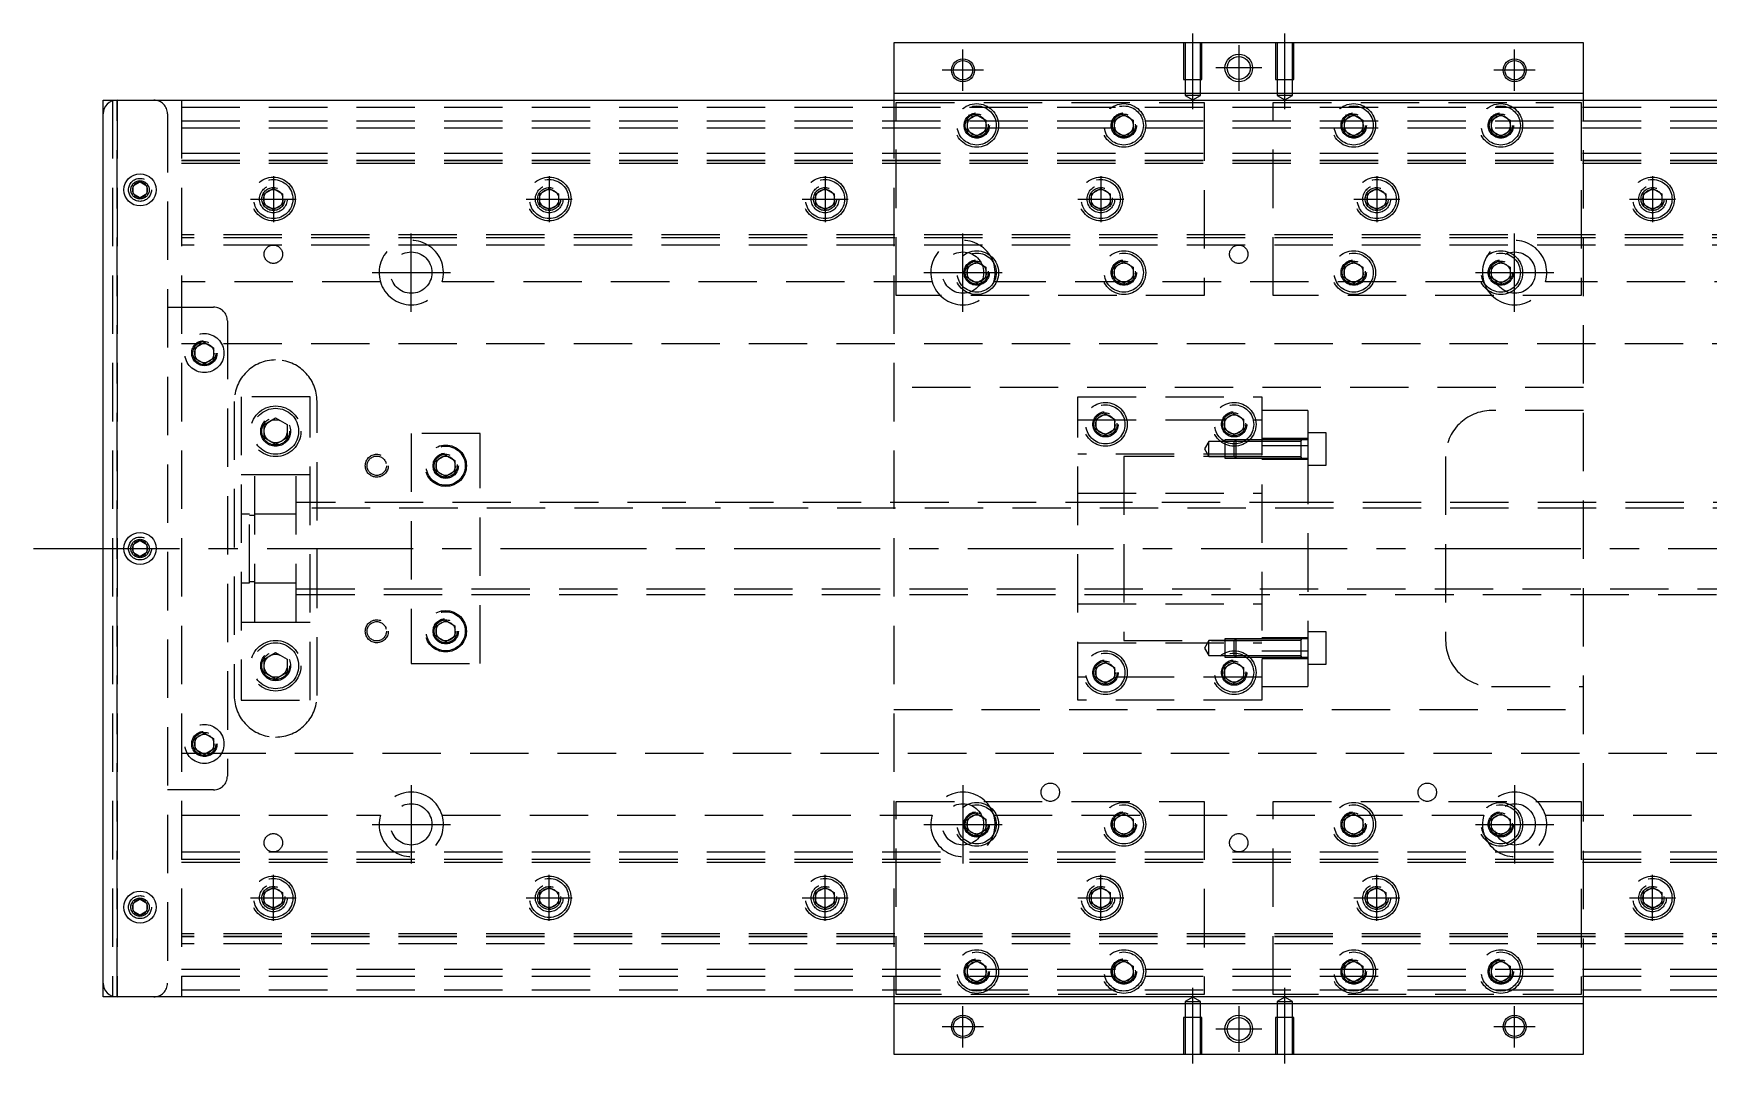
# Model space of a CAD drawing. Extents: x -15 to 702, y -281 to 112.
# Drawn here: x -15.2 to 349.2, y -112 to 112 of the extents above; entities that cross this region are included whole.
import ezdxf

# ---------------------------------------------------------------- set-up
doc = ezdxf.new("R2010")
doc.units = 0
doc.linetypes.add('CENTER', pattern=[50.8, 31.75, -6.35, 6.35, -6.35])
doc.linetypes.add('DASHED', pattern=[19.05, 12.7, -6.35])
doc.layers.get('0').update_dxf_attribs({"linetype": 'CONTINUOUS'})
doc.layers.add('CENTER', color=1, linetype='CENTER')

msp = doc.modelspace()

# ---------------------------------------------------------------- linework, layer by layer
at = {"color": 7, "linetype": 'CONTINUOUS'}
for p, q in [((322, 110), (172, 110)), ((172, 110), (172, 99)), ((322, 99), (322, 110)), ((172, 99), (322, 99)), ((172, 99), (172, 97.5)), ((322, 97.5), (322, 99)), ((0, 94.5), (0, 97.5)), ((0, 97.5), (3, 97.5)), ((3, 97.5), (491, 97.5)), ((0, -94.5), (0, 94.5)), ((6.5, 78.866026), (8, 79.73205)), ((6.5, 77.133974), (6.5, 78.866026)), ((8, 76.26795), (6.5, 77.133974)), ((8, 79.73205), (9.5, 78.866026)), ((9.5, 77.133974), (8, 76.26795)), ((9.5, 78.866026), (9.5, 77.133974)), ((6.5, 0.866026), (8, 1.73205)), ((6.5, -0.866026), (6.5, 0.866026)), ((8, 1.73205), (9.5, 0.866026)), ((9.5, 0.866026), (9.5, -0.866026)), ((8, -1.73205), (6.5, -0.866026)), ((9.5, -0.866026), (8, -1.73205)), ((6.5, -77.133974), (8, -76.26795)), ((8, -76.26795), (9.5, -77.133974)), ((6.5, -78.866026), (6.5, -77.133974)), ((8, -79.73205), (6.5, -78.866026)), ((9.5, -78.866026), (8, -79.73205)), ((9.5, -77.133974), (9.5, -78.866026)), ((0, -97.5), (0, -94.5)), ((3, -97.5), (0, -97.5)), ((491, -97.5), (3, -97.5)), ((172, -97.5), (172, -99)), ((322, -99), (322, -97.5)), ((322, -99), (172, -99)), ((172, -99), (172, -110)), ((322, -110), (322, -99)), ((172, -110), (322, -110))]:
    msp.add_line(p, q, dxfattribs=at)
at = {"color": 3, "linetype": 'DASHED'}
for p, q in [((235.000006, 110), (235.000006, 102)), ((235.35, 110), (235.35, 102)), ((238.65, 102), (238.65, 110)), ((238.999994, 102), (238.999994, 110)), ((255.000006, 110), (255.000006, 102)), ((255.35, 110), (255.35, 102)), ((258.65, 102), (258.65, 110)), ((258.999994, 102), (258.999994, 110)), ((235.000006, 102), (238.999994, 102)), ((235.35, 102), (235.35, 98.5)), ((238.65, 98.5), (235.35, 98.5)), ((235.35, 98.5), (237, 97.547372)), ((237, 97.547372), (238.65, 98.5)), ((238.65, 98.5), (238.65, 102)), ((255.000006, 102), (258.999994, 102)), ((255.35, 102), (255.35, 98.5)), ((258.65, 98.5), (255.35, 98.5)), ((255.35, 98.5), (257, 97.547372)), ((257, 97.547372), (258.65, 98.5)), ((258.65, 98.5), (258.65, 102)), ((2, 97.5), (2, -97.5)), ((3, 97.5), (3, -97.5)), ((3, -97.5), (3, 97.5)), ((3, -97.5), (3, 97.5)), ((3, 97.5), (3, -97.5)), ((17, 97.5), (17, -97.5)), ((17, 96), (477, 96)), ((172, 97.5), (172, -97.5)), ((172.5, 97), (239.5, 97)), ((172.5, 55), (172.5, 97)), ((239.5, 97), (239.5, 55)), ((254.5, 97), (321.5, 97)), ((254.5, 55), (254.5, 97)), ((321.5, 97), (321.5, 55)), ((322, -97.5), (322, 97.5)), ((14, 94.5), (14, -94.5)), ((17, 93), (477, 93)), ((17, 91.5), (477, 91.5)), ((188, 93.1547), (190, 94.309402)), ((188, 90.8453), (188, 93.1547)), ((190, 94.309402), (192, 93.1547)), ((192, 93.1547), (192, 90.8453)), ((192.483582, 92.286038), (192.5, 92)), ((220, 93.1547), (222, 94.309402)), ((220, 90.8453), (220, 93.1547)), ((222, 94.309402), (224, 93.1547)), ((224, 93.1547), (224, 90.8453)), ((224.483582, 92.286038), (224.5, 92)), ((269.5, 92), (269.518502, 92.303588)), ((270, 93.1547), (272, 94.309402)), ((270, 90.8453), (270, 93.1547)), ((272, 94.309402), (274, 93.1547)), ((274, 93.1547), (274, 90.8453)), ((301.5, 92), (301.512884, 92.253488)), ((302, 93.1547), (304, 94.309402)), ((302, 90.8453), (302, 93.1547)), ((304, 94.309402), (306, 93.1547)), ((306, 93.1547), (306, 90.8453)), ((190, 89.690598), (188, 90.8453)), ((192, 90.8453), (190, 89.690598)), ((222, 89.690598), (220, 90.8453)), ((224, 90.8453), (222, 89.690598)), ((272, 89.690598), (270, 90.8453)), ((274, 90.8453), (272, 89.690598)), ((304, 89.690598), (302, 90.8453)), ((306, 90.8453), (304, 89.690598)), ((17, 86), (477, 86)), ((17, 84.460392), (477, 84.460392)), ((17, 84.403994), (477, 84.403994)), ((17, 83.8), (477, 83.8)), ((9.973226, 78.326156), (10, 78)), ((35, 77.1547), (37, 78.309402)), ((35, 74.8453), (35, 77.1547)), ((37, 78.309402), (39, 77.1547)), ((39, 77.1547), (39, 74.8453)), ((95, 77.1547), (97, 78.309402)), ((95, 74.8453), (95, 77.1547)), ((97, 78.309402), (99, 77.1547)), ((99, 77.1547), (99, 74.8453)), ((155, 77.1547), (157, 78.309402)), ((155, 74.8453), (155, 77.1547)), ((157, 78.309402), (159, 77.1547)), ((159, 77.1547), (159, 74.8453)), ((215, 77.1547), (217, 78.309402)), ((215, 74.8453), (215, 77.1547)), ((217, 78.309402), (219, 77.1547)), ((219, 77.1547), (219, 74.8453)), ((275, 77.1547), (277, 78.309402)), ((275, 74.8453), (275, 77.1547)), ((277, 78.309402), (279, 77.1547)), ((279, 77.1547), (279, 74.8453)), ((335, 77.1547), (337, 78.309402)), ((335, 74.8453), (335, 77.1547)), ((337, 78.309402), (339, 77.1547)), ((339, 77.1547), (339, 74.8453)), ((34.5, 76), (34.534018, 76.411016)), ((37, 73.690598), (35, 74.8453)), ((39, 74.8453), (37, 73.690598)), ((94.5, 76), (94.534018, 76.411016)), ((97, 73.690598), (95, 74.8453)), ((99, 74.8453), (97, 73.690598)), ((154.5, 76), (154.534018, 76.411016)), ((157, 73.690598), (155, 74.8453)), ((159, 74.8453), (157, 73.690598)), ((217, 73.690598), (215, 74.8453)), ((219, 74.8453), (217, 73.690598)), ((219.483582, 76.286038), (219.5, 76)), ((274.5, 76), (274.534018, 76.411016)), ((277, 73.690598), (275, 74.8453)), ((279, 74.8453), (277, 73.690598)), ((334.5, 76), (334.534018, 76.411016)), ((337, 73.690598), (335, 74.8453)), ((339, 74.8453), (337, 73.690598)), ((477, 68.2), (17, 68.2)), ((477, 67.596006), (17, 67.596006)), ((477, 67.539608), (17, 67.539608)), ((477, 66), (17, 66)), ((188, 61.1547), (190, 62.309402)), ((190, 62.309402), (192, 61.1547)), ((220, 61.1547), (222, 62.309402)), ((222, 62.309402), (224, 61.1547)), ((270, 61.1547), (272, 62.309402)), ((272, 62.309402), (274, 61.1547)), ((302, 61.1547), (304, 62.309402)), ((304, 62.309402), (306, 61.1547)), ((188, 58.8453), (188, 61.1547)), ((190, 57.690598), (188, 58.8453)), ((192, 58.8453), (190, 57.690598)), ((192, 61.1547), (192, 58.8453)), ((192.483582, 60.286038), (192.5, 60)), ((220, 58.8453), (220, 61.1547)), ((222, 57.690598), (220, 58.8453)), ((224, 58.8453), (222, 57.690598)), ((224, 61.1547), (224, 58.8453)), ((224.483582, 60.286038), (224.5, 60)), ((270, 58.8453), (270, 61.1547)), ((272, 57.690598), (270, 58.8453)), ((274, 58.8453), (272, 57.690598)), ((274, 61.1547), (274, 58.8453)), ((274.483582, 60.286038), (274.5, 60)), ((301.5, 60), (301.512884, 60.253488)), ((302, 58.8453), (302, 61.1547)), ((304, 57.690598), (302, 58.8453)), ((306, 58.8453), (304, 57.690598)), ((306, 61.1547), (306, 58.8453)), ((60.291796, 58), (17, 58)), ((180.291796, 58), (73.708204, 58)), ((239.5, 55), (172.5, 55)), ((300.291796, 58), (193.708204, 58)), ((321.5, 55), (254.5, 55)), ((420.291796, 58), (313.708204, 58)), ((14, 52.5), (24, 52.5)), ((27, 49.5), (27, -49.5)), ((21.359688, 44.5), (17, 44.5)), ((20, 43.6547), (22, 44.809402)), ((22, 44.809402), (24, 43.6547)), ((477, 44.5), (22.640312, 44.5)), ((19.5, 42.5), (19.534018, 42.911016)), ((20, 41.3453), (20, 43.6547)), ((22, 40.190598), (20, 41.3453)), ((24, 41.3453), (22, 40.190598)), ((24, 43.6547), (24, 41.3453)), ((45, 33), (30, 33)), ((30, 33), (30, -33)), ((45, -33), (45, 33)), ((322, 35), (172, 35)), ((212, 33), (252, 33)), ((212, -33), (212, 33)), ((252, 33), (252, -33)), ((28.5, 32), (28.5, -32)), ((46.5, -32), (46.5, 32)), ((216, 28.1547), (218, 29.309402)), ((218, 29.309402), (220, 28.1547)), ((244, 28.1547), (246, 29.309402)), ((246, 29.309402), (248, 28.1547)), ((262, 30), (252, 30)), ((262, 30), (262, 22.36068)), ((322, 30), (302, 30)), ((34.5, 25.5), (34.520026, 25.846056)), ((35, 26.943376), (37.5, 28.386752)), ((35, 24.056624), (35, 26.943376)), ((37.5, 28.386752), (40, 26.943376)), ((40, 26.943376), (40, 24.056624)), ((212, 28), (252, 28)), ((216, 25.8453), (216, 28.1547)), ((218, 24.690598), (216, 25.8453)), ((220, 25.8453), (218, 24.690598)), ((220, 28.1547), (220, 25.8453)), ((220.483582, 27.286038), (220.5, 27)), ((244, 25.8453), (244, 28.1547)), ((246, 24.690598), (244, 25.8453)), ((248, 25.8453), (246, 24.690598)), ((248, 28.1547), (248, 25.8453)), ((248.483582, 27.286038), (248.5, 27)), ((37.5, 22.613248), (35, 24.056624)), ((40, 24.056624), (37.5, 22.613248)), ((67, 25), (67, -25)), ((82, 25), (67, 25)), ((82, -25), (82, 25)), ((240.5, 23.300636), (239.547372, 21.650636)), ((240.5, 20.000636), (240.5, 23.300636)), ((244, 23.300636), (240.5, 23.300636)), ((244, 23.65063), (244, 19.65064)), ((246.35, 23.65063), (244, 23.65063)), ((246, 23.300636), (244, 23.300636)), ((246.35, 23.650636), (246, 23.300636)), ((246, 20.000636), (246, 23.300636)), ((252, 23.300636), (246, 23.300636)), ((252, 23.300636), (246, 23.300636)), ((246.35, 23.650636), (246.35, 19.650636)), ((252, 23.650632), (246.35, 23.650636)), ((252, 23.65063), (246.35, 23.65063)), ((262, 23.900636), (252, 23.900636)), ((260.605, 23.650636), (252, 23.650632)), ((260.6, 23.300636), (252, 23.300636)), ((262, 22.36068), (252, 22.36068)), ((262, 23.650636), (260.595, 23.650636)), ((260.6, 19.65063), (260.6, 23.65064)), ((260.6, 23.300636), (260.6, 23.65064)), ((260.6, 23.434174), (260.6, 23.650636)), ((260.6, 23.650636), (260.6, 23.433968)), ((266, 25.150636), (262, 25.150636)), ((262, 22.36068), (262, -22.36068)), ((266, 18.150636), (266, 25.150636)), ((72.5, 19.1547), (74.5, 20.309402)), ((72.5, 16.8453), (72.5, 19.1547)), ((74.5, 20.309402), (76.5, 19.1547)), ((76.5, 19.1547), (76.5, 16.8453)), ((76.983582, 18.286038), (77, 18)), ((252, 20.5), (212, 20.5)), ((222, 20), (222, -20)), ((252, 20), (222, 20)), ((239.547372, 21.650636), (240.5, 20.000636)), ((240.5, 20.000636), (244, 20.000636)), ((244, 20.000636), (246, 20.000636)), ((244, 19.65064), (246.35, 19.65064)), ((246, 20.000636), (252, 20.000636)), ((246, 20.000636), (246.35, 19.650636)), ((246, 20.000636), (252, 20.000636)), ((246.35, 19.65064), (252, 19.65064)), ((246.35, 19.650636), (252, 19.650638)), ((252, 20.000636), (260.6, 20.000636)), ((252, 19.650638), (260.605, 19.650636)), ((252, 19.400636), (262, 19.400636)), ((260.595, 19.650636), (262, 19.650636)), ((260.6, 19.65063), (260.6, 20.000636)), ((260.6, 19.867344), (260.6, 19.650636)), ((260.6, 19.650636), (260.6, 19.867096)), ((292, 20), (292, -20)), ((33, 16), (30, 16)), ((33, -16), (33, 16)), ((42, 16), (33, 16)), ((42, 16), (33, 16)), ((42, -16), (42, 16)), ((45, 16), (42, 16)), ((74.5, 15.690598), (72.5, 16.8453)), ((76.5, 16.8453), (74.5, 15.690598)), ((262, 18.150636), (266, 18.150636)), ((212, 12), (252, 12)), ((31.85, 7.5), (30, 7.5)), ((31.85, -7.5), (31.85, 7.5)), ((42, 7.5), (33, 7.5)), ((42, 7.5), (33, 7.5)), ((222, 10), (42, 10)), ((420, 8.75), (42, 8.75)), ((262, 10), (222, 10)), ((262, 10), (222, 10)), ((262, 9.999994), (222, 9.999994)), ((420.005, 10), (262, 10)), ((33, 7.15), (31.85, 7.15)), ((6, 0), (6.023172, 0.30356)), ((31.85, -7.15), (33, -7.15)), ((30, -7.5), (31.85, -7.5)), ((33, -7.5), (42, -7.5)), ((33, -7.5), (42, -7.5)), ((42, -8.75), (420, -8.75)), ((42, -10), (222, -10)), ((222, -9.999994), (262, -9.999994)), ((222, -10), (262, -10)), ((222, -10), (262, -10)), ((262, -10), (420.005, -10)), ((212, -12), (252, -12)), ((30, -16), (33, -16)), ((33, -16), (42, -16)), ((33, -16), (42, -16)), ((42, -16), (45, -16)), ((72, -18), (72.012884, -17.746512)), ((72.5, -16.8453), (74.5, -15.690598)), ((72.5, -19.1547), (72.5, -16.8453)), ((74.5, -15.690598), (76.5, -16.8453)), ((76.5, -16.8453), (76.5, -19.1547)), ((266, -18.150636), (262, -18.150636)), ((266, -25.150636), (266, -18.150636)), ((74.5, -20.309402), (72.5, -19.1547)), ((76.5, -19.1547), (74.5, -20.309402)), ((212, -20.5), (252, -20.5)), ((222, -20), (252, -20)), ((240.5, -20.000636), (239.547372, -21.650636)), ((239.547372, -21.650636), (240.5, -23.300636)), ((240.5, -23.300636), (240.5, -20.000636)), ((244, -20.000636), (240.5, -20.000636)), ((244, -19.65064), (244, -23.65063)), ((246.35, -19.65064), (244, -19.65064)), ((246, -20.000636), (244, -20.000636)), ((246.35, -19.650636), (246, -20.000636)), ((246, -23.300636), (246, -20.000636)), ((252, -20.000636), (246, -20.000636)), ((252, -20.000636), (246, -20.000636)), ((246.35, -19.650636), (246.35, -23.650636)), ((252, -19.650638), (246.35, -19.650636)), ((252, -19.65064), (246.35, -19.65064)), ((262, -19.400636), (252, -19.400636)), ((260.605, -19.650636), (252, -19.650638)), ((260.6, -20.000636), (252, -20.000636)), ((262, -19.650636), (260.595, -19.650636)), ((260.6, -23.65064), (260.6, -19.65063)), ((260.6, -20.000636), (260.6, -19.65063)), ((260.6, -19.867096), (260.6, -19.650636)), ((260.6, -19.650636), (260.6, -19.867302)), ((34.5, -25.5), (34.520026, -25.153944)), ((35, -24.056624), (37.5, -22.613248)), ((35, -26.943376), (35, -24.056624)), ((37.5, -22.613248), (40, -24.056624)), ((40, -24.056624), (40, -26.943376)), ((67, -25), (82, -25)), ((216, -25.8453), (218, -24.690598)), ((218, -24.690598), (220, -25.8453)), ((240.5, -23.300636), (244, -23.300636)), ((244, -23.300636), (246, -23.300636)), ((244, -23.65063), (246.35, -23.65063)), ((244, -25.8453), (246, -24.690598)), ((246, -23.300636), (252, -23.300636)), ((246, -23.300636), (246.35, -23.650636)), ((246, -23.300636), (252, -23.300636)), ((246, -24.690598), (248, -25.8453)), ((246.35, -23.65063), (252, -23.65063)), ((246.35, -23.650636), (252, -23.650632)), ((262, -22.36068), (252, -22.36068)), ((252, -23.300636), (260.6, -23.300636)), ((252, -23.650632), (260.605, -23.650636)), ((252, -23.900636), (262, -23.900636)), ((260.595, -23.650636), (262, -23.650636)), ((260.6, -23.65064), (260.6, -23.300636)), ((260.6, -23.433926), (260.6, -23.650636)), ((260.6, -23.650636), (260.6, -23.434174)), ((262, -22.36068), (262, -30)), ((262, -25.150636), (266, -25.150636)), ((37.5, -28.386752), (35, -26.943376)), ((40, -26.943376), (37.5, -28.386752)), ((252, -28), (212, -28)), ((215.5, -27), (215.518502, -26.696412)), ((216, -28.1547), (216, -25.8453)), ((218, -29.309402), (216, -28.1547)), ((220, -28.1547), (218, -29.309402)), ((220, -25.8453), (220, -28.1547)), ((244, -28.1547), (244, -25.8453)), ((246, -29.309402), (244, -28.1547)), ((248, -28.1547), (246, -29.309402)), ((248, -25.8453), (248, -28.1547)), ((248.483582, -26.713962), (248.5, -27)), ((252, -30), (262, -30)), ((302, -30), (322, -30)), ((30, -33), (45, -33)), ((172, -35), (322, -35)), ((252, -33), (212, -33)), ((19.5, -42.5), (19.534018, -42.088984)), ((20, -41.3453), (22, -40.190598)), ((20, -43.6547), (20, -41.3453)), ((22, -44.809402), (20, -43.6547)), ((22, -40.190598), (24, -41.3453)), ((24, -43.6547), (22, -44.809402)), ((24, -41.3453), (24, -43.6547)), ((17, -44.5), (21.359688, -44.5)), ((22.640312, -44.5), (477, -44.5)), ((24, -52.5), (14, -52.5)), ((17, -58), (60.291796, -58)), ((73.708204, -58), (180.291796, -58)), ((172.5, -55), (239.5, -55)), ((172.5, -97), (172.5, -55)), ((188, -58.8453), (190, -57.690598)), ((190, -57.690598), (192, -58.8453)), ((193.708204, -58), (300.291796, -58)), ((220, -58.8453), (222, -57.690598)), ((222, -57.690598), (224, -58.8453)), ((239.5, -55), (239.5, -97)), ((254.5, -97), (254.5, -55)), ((254.5, -55), (321.5, -55)), ((270, -58.8453), (272, -57.690598)), ((272, -57.690598), (274, -58.8453)), ((302, -58.8453), (304, -57.690598)), ((304, -57.690598), (306, -58.8453)), ((313.708204, -58), (420.291796, -58)), ((321.5, -55), (321.5, -97)), ((187.5, -60), (187.512884, -59.746512)), ((188, -61.1547), (188, -58.8453)), ((190, -62.309402), (188, -61.1547)), ((192, -61.1547), (190, -62.309402)), ((192, -58.8453), (192, -61.1547)), ((220, -61.1547), (220, -58.8453)), ((222, -62.309402), (220, -61.1547)), ((224, -61.1547), (222, -62.309402)), ((224, -58.8453), (224, -61.1547)), ((224.483582, -59.713962), (224.5, -60)), ((270, -61.1547), (270, -58.8453)), ((272, -62.309402), (270, -61.1547)), ((274, -61.1547), (272, -62.309402)), ((274, -58.8453), (274, -61.1547)), ((274.483582, -59.713962), (274.5, -60)), ((302, -61.1547), (302, -58.8453)), ((304, -62.309402), (302, -61.1547)), ((306, -61.1547), (304, -62.309402)), ((306, -58.8453), (306, -61.1547)), ((306.483582, -59.713962), (306.5, -60)), ((17, -66), (477, -66)), ((17, -67.539608), (477, -67.539608)), ((17, -67.596006), (477, -67.596006)), ((17, -68.2), (477, -68.2)), ((35, -74.8453), (37, -73.690598)), ((35, -77.1547), (35, -74.8453)), ((37, -73.690598), (39, -74.8453)), ((39, -74.8453), (39, -77.1547)), ((39.483582, -75.713962), (39.5, -76)), ((95, -74.8453), (97, -73.690598)), ((95, -77.1547), (95, -74.8453)), ((97, -73.690598), (99, -74.8453)), ((99, -74.8453), (99, -77.1547)), ((99.483582, -75.713962), (99.5, -76)), ((155, -74.8453), (157, -73.690598)), ((155, -77.1547), (155, -74.8453)), ((157, -73.690598), (159, -74.8453)), ((159, -74.8453), (159, -77.1547)), ((159.483582, -75.713962), (159.5, -76)), ((214.5, -76), (214.534018, -75.588984)), ((215, -74.8453), (217, -73.690598)), ((215, -77.1547), (215, -74.8453)), ((217, -73.690598), (219, -74.8453)), ((219, -74.8453), (219, -77.1547)), ((274.5, -76), (274.534018, -75.588984)), ((275, -74.8453), (277, -73.690598)), ((275, -77.1547), (275, -74.8453)), ((277, -73.690598), (279, -74.8453)), ((279, -74.8453), (279, -77.1547)), ((335, -74.8453), (337, -73.690598)), ((335, -77.1547), (335, -74.8453)), ((337, -73.690598), (339, -74.8453)), ((339, -74.8453), (339, -77.1547)), ((339.483582, -75.713962), (339.5, -76)), ((6, -78), (6.030168, -77.653934)), ((37, -78.309402), (35, -77.1547)), ((39, -77.1547), (37, -78.309402)), ((97, -78.309402), (95, -77.1547)), ((99, -77.1547), (97, -78.309402)), ((157, -78.309402), (155, -77.1547)), ((159, -77.1547), (157, -78.309402)), ((217, -78.309402), (215, -77.1547)), ((219, -77.1547), (217, -78.309402)), ((277, -78.309402), (275, -77.1547)), ((279, -77.1547), (277, -78.309402)), ((337, -78.309402), (335, -77.1547)), ((339, -77.1547), (337, -78.309402)), ((477, -83.8), (17, -83.8)), ((477, -84.403994), (17, -84.403994)), ((477, -84.460392), (17, -84.460392)), ((477, -86), (17, -86)), ((188, -90.8453), (190, -89.690598)), ((188, -93.1547), (188, -90.8453)), ((190, -89.690598), (192, -90.8453)), ((192, -90.8453), (192, -93.1547)), ((220, -90.8453), (222, -89.690598)), ((220, -93.1547), (220, -90.8453)), ((222, -89.690598), (224, -90.8453)), ((224, -90.8453), (224, -93.1547)), ((270, -90.8453), (272, -89.690598)), ((270, -93.1547), (270, -90.8453)), ((272, -89.690598), (274, -90.8453)), ((274, -90.8453), (274, -93.1547)), ((302, -90.8453), (304, -89.690598)), ((302, -93.1547), (302, -90.8453)), ((304, -89.690598), (306, -90.8453)), ((306, -90.8453), (306, -93.1547)), ((17, -91.5), (477, -91.5)), ((17, -93), (477, -93)), ((187.5, -92), (187.512884, -91.746512)), ((190, -94.309402), (188, -93.1547)), ((192, -93.1547), (190, -94.309402)), ((222, -94.309402), (220, -93.1547)), ((224, -93.1547), (222, -94.309402)), ((224.483582, -91.713962), (224.5, -92)), ((272, -94.309402), (270, -93.1547)), ((274, -93.1547), (272, -94.309402)), ((274.483582, -91.713962), (274.5, -92)), ((304, -94.309402), (302, -93.1547)), ((306, -93.1547), (304, -94.309402)), ((306.483582, -91.713962), (306.5, -92)), ((17, -96), (477, -96)), ((239.5, -97), (172.5, -97)), ((237, -97.547372), (235.35, -98.5)), ((238.65, -98.5), (237, -97.547372)), ((321.5, -97), (254.5, -97)), ((257, -97.547372), (255.35, -98.5)), ((258.65, -98.5), (257, -97.547372)), ((238.999994, -102), (235.000006, -102)), ((235.000006, -102), (235.000006, -110)), ((235.35, -98.5), (238.65, -98.5)), ((235.35, -98.5), (235.35, -102)), ((235.35, -102), (235.35, -110)), ((238.65, -102), (238.65, -98.5)), ((238.65, -110), (238.65, -102)), ((238.999994, -110), (238.999994, -102)), ((258.999994, -102), (255.000006, -102)), ((255.000006, -102), (255.000006, -110)), ((255.35, -98.5), (258.65, -98.5)), ((255.35, -98.5), (255.35, -102)), ((255.35, -102), (255.35, -110)), ((258.65, -102), (258.65, -98.5)), ((258.65, -110), (258.65, -102)), ((258.999994, -110), (258.999994, -102))]:
    msp.add_line(p, q, dxfattribs=at)
at = {"color": 3, "linetype": 'CONTINUOUS'}
for centre in [(187, 104), (307, 104), (187, -104), (307, -104)]:
    msp.add_circle(centre, 2.5, dxfattribs=at)
at = {"color": 7, "linetype": 'CONTINUOUS'}
for centre, radius in [((187, 104), 2.1), ((247, 104.5), 3), ((247, 104.5), 2.5), ((307, 104), 2.1), ((8, 78), 3.5), ((8, 0), 3.5), ((8, -78), 3.5), ((187, -104), 2.1), ((247, -104.5), 3), ((247, -104.5), 2.5), ((307, -104), 2.1)]:
    msp.add_circle(centre, radius, dxfattribs=at)
at = {"color": 3, "linetype": 'DASHED'}
for centre, radius in [((190, 92), 4.75), ((190, 92), 4.25), ((190, 92), 2.75), ((222, 92), 4.75), ((222, 92), 4.25), ((222, 92), 2.75), ((272, 92), 4.75), ((272, 92), 4.25), ((272, 92), 2.75), ((304, 92), 4.75), ((304, 92), 4.25), ((304, 92), 2.75), ((190, 92), 2.5), ((222, 92), 2.5), ((272, 92), 2.5), ((304, 92), 2.5), ((8, 78), 2.5), ((37, 76), 4.75), ((37, 76), 4.25), ((97, 76), 4.75), ((97, 76), 4.25), ((157, 76), 4.75), ((157, 76), 4.25), ((217, 76), 4.75), ((217, 76), 4.25), ((277, 76), 4.75), ((277, 76), 4.25), ((337, 76), 4.75), ((337, 76), 4.25), ((8, 78), 2), ((37, 76), 3), ((37, 76), 2.5), ((37, 76), 2.1), ((97, 76), 3), ((97, 76), 2.5), ((97, 76), 2.1), ((157, 76), 3), ((157, 76), 2.5), ((157, 76), 2.1), ((217, 76), 3), ((217, 76), 2.5), ((217, 76), 2.1), ((277, 76), 3), ((277, 76), 2.5), ((277, 76), 2.1), ((337, 76), 3), ((337, 76), 2.5), ((337, 76), 2.1), ((37, 64), 2), ((247, 64), 2), ((67, 60), 4.5), ((187, 60), 4.5), ((190, 60), 4.75), ((190, 60), 4.25), ((190, 60), 2.75), ((190, 60), 2.5), ((190, 60), 2.1), ((222, 60), 4.75), ((222, 60), 4.25), ((222, 60), 2.75), ((222, 60), 2.5), ((222, 60), 2.1), ((272, 60), 4.75), ((272, 60), 4.25), ((272, 60), 2.75), ((272, 60), 2.5), ((272, 60), 2.1), ((304, 60), 4.75), ((304, 60), 4.25), ((304, 60), 2.75), ((304, 60), 2.5), ((304, 60), 2.1), ((307, 60), 4.5), ((22, 42.5), 4.25), ((22, 42.5), 2.75), ((22, 42.5), 2.5), ((22, 42.5), 2.1), ((37.5, 25.5), 5.5), ((37.5, 25.5), 5), ((218, 27), 4.75), ((218, 27), 4.25), ((218, 27), 2.75), ((218, 27), 2.5), ((246, 27), 4.75), ((246, 27), 4.25), ((246, 27), 2.75), ((246, 27), 2.5), ((37.5, 25.5), 3.25), ((37.5, 25.5), 3), ((37.5, 25.5), 2.5), ((218, 27), 2.1), ((246, 27), 2.1), ((74.5, 18), 4.5), ((74.5, 18), 4.25), ((59.5, 18), 2.5), ((59.5, 18), 2.1), ((74.5, 18), 2.75), ((74.5, 18), 2.5), ((74.5, 18), 2.1), ((8, 0), 2.5), ((8, 0), 2), ((74.5, -18), 4.5), ((74.5, -18), 4.25), ((59.5, -18), 2.5), ((59.5, -18), 2.1), ((74.5, -18), 2.75), ((74.5, -18), 2.5), ((74.5, -18), 2.1), ((37.5, -25.5), 5.5), ((37.5, -25.5), 5), ((37.5, -25.5), 3.25), ((37.5, -25.5), 3), ((37.5, -25.5), 2.5), ((218, -27), 4.75), ((218, -27), 4.25), ((218, -27), 2.75), ((218, -27), 2.5), ((218, -27), 2.1), ((246, -27), 4.75), ((246, -27), 4.25), ((246, -27), 2.75), ((246, -27), 2.5), ((246, -27), 2.1), ((22, -42.5), 4.25), ((22, -42.5), 2.75), ((22, -42.5), 2.5), ((22, -42.5), 2.1), ((206, -53), 2), ((288, -53), 2), ((67, -60), 4.5), ((187, -60), 4.5), ((190, -60), 4.75), ((190, -60), 4.25), ((190, -60), 2.75), ((190, -60), 2.5), ((190, -60), 2.1), ((222, -60), 4.75), ((222, -60), 4.25), ((222, -60), 2.75), ((222, -60), 2.5), ((222, -60), 2.1), ((272, -60), 4.75), ((272, -60), 4.25), ((272, -60), 2.75), ((272, -60), 2.5), ((272, -60), 2.1), ((304, -60), 4.75), ((304, -60), 4.25), ((304, -60), 2.75), ((304, -60), 2.5), ((304, -60), 2.1), ((307, -60), 4.5), ((37, -64), 2), ((247, -64), 2), ((37, -76), 4.75), ((37, -76), 4.25), ((97, -76), 4.75), ((97, -76), 4.25), ((157, -76), 4.75), ((157, -76), 4.25), ((217, -76), 4.75), ((217, -76), 4.25), ((277, -76), 4.75), ((277, -76), 4.25), ((337, -76), 4.75), ((337, -76), 4.25), ((8, -78), 2.5), ((8, -78), 2), ((37, -76), 3), ((37, -76), 2.5), ((37, -76), 2.1), ((97, -76), 3), ((97, -76), 2.5), ((97, -76), 2.1), ((157, -76), 3), ((157, -76), 2.5), ((157, -76), 2.1), ((217, -76), 3), ((217, -76), 2.5), ((217, -76), 2.1), ((277, -76), 3), ((277, -76), 2.5), ((277, -76), 2.1), ((337, -76), 3), ((337, -76), 2.5), ((337, -76), 2.1), ((190, -92), 4.75), ((222, -92), 4.75), ((272, -92), 4.75), ((304, -92), 4.75), ((190, -92), 4.25), ((190, -92), 2.75), ((190, -92), 2.5), ((222, -92), 4.25), ((222, -92), 2.75), ((222, -92), 2.5), ((272, -92), 4.25), ((272, -92), 2.75), ((272, -92), 2.5), ((304, -92), 4.25), ((304, -92), 2.75), ((304, -92), 2.5)]:
    msp.add_circle(centre, radius, dxfattribs=at)
at = {"color": 7, "linetype": 'CONTINUOUS'}
for centre, radius, start, end in [((3, 94.5), 3, 90, 180), ((8, 78), 1.65, 155.380023, 180), ((8, 78), 1.65, 180, 204.619977), ((8, 78), 1.65, 144.619977, 155.380023), ((8, 78), 1.65, 204.619977, 215.380023), ((8, 78), 1.65, 95.380023, 144.619977), ((8, 78), 1.65, 215.380023, 264.619977), ((8, 78), 1.65, 84.619977, 95.380023), ((8, 78), 1.65, 35.380023, 84.619977), ((8, 78), 1.65, 275.380023, 324.619977), ((8, 78), 1.65, 24.619977, 35.380023), ((8, 78), 1.65, 324.619977, 335.380023), ((8, 78), 1.65, 335.380023, 24.619977), ((8, 78), 1.65, 264.619977, 275.380023), ((8, 0), 1.65, 155.380023, 180), ((8, 0), 1.65, 180, 204.619977), ((8, 0), 1.65, 144.619977, 155.380023), ((8, 0), 1.65, 95.380023, 144.619977), ((8, 0), 1.65, 84.619977, 95.380023), ((8, 0), 1.65, 35.380023, 84.619977), ((8, 0), 1.65, 24.619977, 35.380023), ((8, 0), 1.65, 335.380023, 24.619977), ((8, 0), 1.65, 204.619977, 215.380023), ((8, 0), 1.65, 215.380023, 264.619977), ((8, 0), 1.65, 264.619977, 275.380023), ((8, 0), 1.65, 275.380023, 324.619977), ((8, 0), 1.65, 324.619977, 335.380023), ((8, -78), 1.65, 95.380023, 144.619977), ((8, -78), 1.65, 84.619977, 95.380023), ((8, -78), 1.65, 35.380023, 84.619977), ((8, -78), 1.65, 155.380023, 180), ((8, -78), 1.65, 180, 204.619977), ((8, -78), 1.65, 144.619977, 155.380023), ((8, -78), 1.65, 204.619977, 215.380023), ((8, -78), 1.65, 215.380023, 264.619977), ((8, -78), 1.65, 264.619977, 275.380023), ((8, -78), 1.65, 275.380023, 324.619977), ((8, -78), 1.65, 24.619977, 35.380023), ((8, -78), 1.65, 324.619977, 335.380023), ((8, -78), 1.65, 335.380023, 24.619977), ((3, -94.5), 3, 180, 270)]:
    msp.add_arc(centre, radius, start, end, dxfattribs=at)
at = {"color": 3, "linetype": 'DASHED'}
for centre, radius, start, end in [((11, 94.5), 3, 0, 90), ((190, 92), 2.1, 162.24721, 180), ((190, 92), 2.1, 180, 197.75279), ((190, 92), 2.1, 137.75279, 162.24721), ((190, 92), 2.1, 197.75279, 222.24721), ((190, 92), 2.1, 102.24721, 137.75279), ((190, 92), 2.1, 77.75279, 102.24721), ((190, 92), 2.1, 42.24721, 77.75279), ((190, 92), 2.1, 17.75279, 42.24721), ((190, 92), 2.1, 317.75279, 342.24721), ((190, 92), 2.1, 342.24721, 17.75279), ((222, 92), 2.1, 162.24721, 180), ((222, 92), 2.1, 180, 197.75279), ((222, 92), 2.1, 137.75279, 162.24721), ((222, 92), 2.1, 197.75279, 222.24721), ((222, 92), 2.1, 102.24721, 137.75279), ((222, 92), 2.1, 77.75279, 102.24721), ((222, 92), 2.1, 42.24721, 77.75279), ((222, 92), 2.1, 17.75279, 42.24721), ((222, 92), 2.1, 317.75279, 342.24721), ((222, 92), 2.1, 342.24721, 17.75279), ((272, 92), 2.1, 162.24721, 180), ((272, 92), 2.1, 180, 197.75279), ((272, 92), 2.1, 137.75279, 162.24721), ((272, 92), 2.1, 197.75279, 222.24721), ((272, 92), 2.1, 102.24721, 137.75279), ((272, 92), 2.1, 77.75279, 102.24721), ((272, 92), 2.1, 42.24721, 77.75279), ((272, 92), 2.1, 17.75279, 42.24721), ((272, 92), 2.1, 317.75279, 342.24721), ((272, 92), 2.1, 342.24721, 17.75279), ((304, 92), 2.1, 162.24721, 180), ((304, 92), 2.1, 180, 197.75279), ((304, 92), 2.1, 137.75279, 162.24721), ((304, 92), 2.1, 197.75279, 222.24721), ((304, 92), 2.1, 102.24721, 137.75279), ((304, 92), 2.1, 77.75279, 102.24721), ((304, 92), 2.1, 42.24721, 77.75279), ((304, 92), 2.1, 17.75279, 42.24721), ((304, 92), 2.1, 317.75279, 342.24721), ((304, 92), 2.1, 342.24721, 17.75279), ((190, 92), 2.1, 222.24721, 257.75279), ((190, 92), 2.1, 257.75279, 282.24721), ((190, 92), 2.1, 282.24721, 317.75279), ((222, 92), 2.1, 222.24721, 257.75279), ((222, 92), 2.1, 257.75279, 282.24721), ((222, 92), 2.1, 282.24721, 317.75279), ((272, 92), 2.1, 222.24721, 257.75279), ((272, 92), 2.1, 257.75279, 282.24721), ((272, 92), 2.1, 282.24721, 317.75279), ((304, 92), 2.1, 222.24721, 257.75279), ((304, 92), 2.1, 257.75279, 282.24721), ((304, 92), 2.1, 282.24721, 317.75279), ((67, 60), 7, 343.39845, 196.60155), ((187, 60), 7, 343.39845, 196.60155), ((307, 60), 7, 343.39845, 196.60155), ((67, 60), 7, 196.60155, 343.39845), ((187, 60), 7, 196.60155, 343.39845), ((307, 60), 7, 196.60155, 343.39845), ((24, 49.5), 3, 0, 90), ((37.5, 32), 9, 90, 180), ((37.5, 32), 9, 0, 90), ((302, 20), 10, 90, 180), ((302, -20), 10, 180, 270), ((37.5, -32), 9, 180, 270), ((37.5, -32), 9, 270, 0), ((24, -49.5), 3, 270, 0), ((67, -60), 7, 16.60155, 163.39845), ((187, -60), 7, 16.60155, 163.39845), ((307, -60), 7, 16.60155, 163.39845), ((67, -60), 7, 163.39845, 16.60155), ((187, -60), 7, 163.39845, 16.60155), ((307, -60), 7, 163.39845, 16.60155), ((190, -92), 2.1, 137.75279, 162.24721), ((190, -92), 2.1, 102.24721, 137.75279), ((190, -92), 2.1, 77.75279, 102.24721), ((190, -92), 2.1, 42.24721, 77.75279), ((190, -92), 2.1, 17.75279, 42.24721), ((222, -92), 2.1, 137.75279, 162.24721), ((222, -92), 2.1, 102.24721, 137.75279), ((222, -92), 2.1, 77.75279, 102.24721), ((222, -92), 2.1, 42.24721, 77.75279), ((222, -92), 2.1, 17.75279, 42.24721), ((272, -92), 2.1, 137.75279, 162.24721), ((272, -92), 2.1, 102.24721, 137.75279), ((272, -92), 2.1, 77.75279, 102.24721), ((272, -92), 2.1, 42.24721, 77.75279), ((272, -92), 2.1, 17.75279, 42.24721), ((304, -92), 2.1, 137.75279, 162.24721), ((304, -92), 2.1, 102.24721, 137.75279), ((304, -92), 2.1, 77.75279, 102.24721), ((304, -92), 2.1, 42.24721, 77.75279), ((304, -92), 2.1, 17.75279, 42.24721), ((11, -94.5), 3, 270, 0), ((190, -92), 2.1, 162.24721, 180), ((190, -92), 2.1, 180, 197.75279), ((190, -92), 2.1, 197.75279, 222.24721), ((190, -92), 2.1, 222.24721, 257.75279), ((190, -92), 2.1, 257.75279, 282.24721), ((190, -92), 2.1, 282.24721, 317.75279), ((190, -92), 2.1, 317.75279, 342.24721), ((190, -92), 2.1, 342.24721, 17.75279), ((222, -92), 2.1, 162.24721, 180), ((222, -92), 2.1, 180, 197.75279), ((222, -92), 2.1, 197.75279, 222.24721), ((222, -92), 2.1, 222.24721, 257.75279), ((222, -92), 2.1, 257.75279, 282.24721), ((222, -92), 2.1, 282.24721, 317.75279), ((222, -92), 2.1, 317.75279, 342.24721), ((222, -92), 2.1, 342.24721, 17.75279), ((272, -92), 2.1, 162.24721, 180), ((272, -92), 2.1, 180, 197.75279), ((272, -92), 2.1, 197.75279, 222.24721), ((272, -92), 2.1, 222.24721, 257.75279), ((272, -92), 2.1, 257.75279, 282.24721), ((272, -92), 2.1, 282.24721, 317.75279), ((272, -92), 2.1, 317.75279, 342.24721), ((272, -92), 2.1, 342.24721, 17.75279), ((304, -92), 2.1, 162.24721, 180), ((304, -92), 2.1, 180, 197.75279), ((304, -92), 2.1, 197.75279, 222.24721), ((304, -92), 2.1, 222.24721, 257.75279), ((304, -92), 2.1, 257.75279, 282.24721), ((304, -92), 2.1, 282.24721, 317.75279), ((304, -92), 2.1, 317.75279, 342.24721), ((304, -92), 2.1, 342.24721, 17.75279)]:
    msp.add_arc(centre, radius, start, end, dxfattribs=at)
at = {"layer": 'CENTER', "color": 1, "linetype": 'CENTER'}
for p, q in [((237, 95.547372), (237, 112)), ((247, 109.5), (247, 99.5)), ((257, 95.547372), (257, 112)), ((187, 99.5), (187, 108.5)), ((307, 99.5), (307, 108.5)), ((191.5, 104), (182.5, 104)), ((252, 104.5), (242, 104.5)), ((311.5, 104), (302.5, 104)), ((37, 81), (37, 71)), ((97, 81), (97, 71)), ((157, 81), (157, 71)), ((217, 81), (217, 71)), ((277, 81), (277, 71)), ((337, 81), (337, 71)), ((32, 76), (42, 76)), ((92, 76), (102, 76)), ((152, 76), (162, 76)), ((212, 76), (222, 76)), ((272, 76), (282, 76)), ((332, 76), (342, 76)), ((67, 51.5), (67, 68.5)), ((187, 51.5), (187, 68.5)), ((307, 51.5), (307, 68.5)), ((58.5, 60), (75.5, 60)), ((178.5, 60), (195.5, 60)), ((298.5, 60), (315.5, 60)), ((-15.168461, 0), (544.454308, 0)), ((67, -51.5), (67, -68.5)), ((187, -51.5), (187, -68.5)), ((307, -51.5), (307, -68.5)), ((58.5, -60), (75.5, -60)), ((178.5, -60), (195.5, -60)), ((298.5, -60), (315.5, -60)), ((37, -81), (37, -71)), ((97, -81), (97, -71)), ((157, -81), (157, -71)), ((217, -81), (217, -71)), ((277, -81), (277, -71)), ((337, -81), (337, -71)), ((32, -76), (42, -76)), ((92, -76), (102, -76)), ((152, -76), (162, -76)), ((212, -76), (222, -76)), ((272, -76), (282, -76)), ((332, -76), (342, -76)), ((237, -112), (237, -95.547372)), ((257, -112), (257, -95.547372)), ((187, -108.5), (187, -99.5)), ((247, -99.5), (247, -109.5)), ((307, -108.5), (307, -99.5)), ((191.5, -104), (182.5, -104)), ((252, -104.5), (242, -104.5)), ((311.5, -104), (302.5, -104))]:
    msp.add_line(p, q, dxfattribs=at)

doc.saveas('drawing.dxf')
